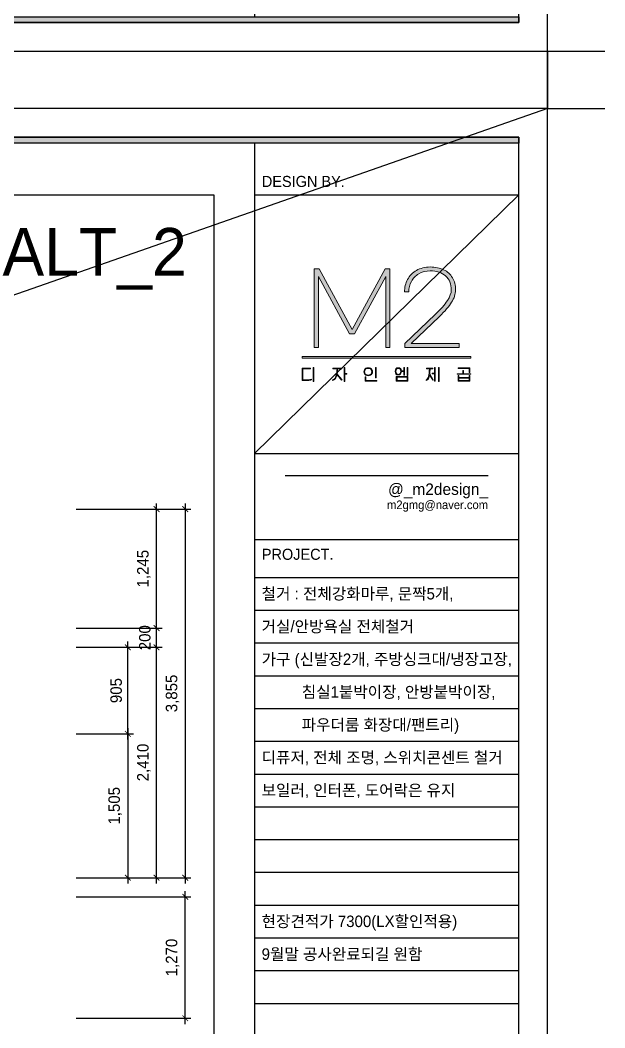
# Model space of a CAD drawing. Header units: millimetres. Extents: x 118028 to 193504, y 42792 to 96100.
# Drawn here: x 187392 to 193504, y 67467 to 78006 of the extents above; entities that cross this region are included whole.
import ezdxf
from ezdxf.enums import TextEntityAlignment as Align

# ---------------------------------------------------------------- set-up
doc = ezdxf.new("R2010")
doc.units = ezdxf.units.MM
doc.header["$LTSCALE"] = 30
doc.header["$PDMODE"] = 3
doc.layers.get('DEFPOINTS').update_dxf_attribs({"color": 248})
for name, color, linetype in [('0-ELC TEXT', 7, 'Continuous'), ('03-TEXT', 3, 'Continuous'), ('07-DIM WAL', 5, 'Continuous'), ('_U+B808_U+C774_U+C5B4 2', 7, 'Continuous'), ('FORM(YOURNAME)-1', 1, 'Continuous'), ('FORM(YOURNAME)-11', 1, 'Continuous')]:
    doc.layers.add(name, color=color, linetype=linetype)
doc.styles.add('HY 울릉도 L', font='')
doc.styles.add('YOURNAME', font='HY울릉도M.TTF')
doc.styles.add('코레일둥고', font='Korail_Round_Gothic_Medium.ttf')
doc.styles.get('HY 울릉도 L').set_extended_font_data('HY울릉도L')
doc.dimstyles.new('60', dxfattribs={"dimscale": 60, "dimtxt": 2, "dimasz": 1, "dimexe": 1, "dimexo": 1, "dimgap": 1, "dimtad": 1, "dimdec": 0, "dimrnd": 0.05, "dimdsep": 46, "dimlunit": 6, "dimtxsty": 'HY 울릉도 L', "dimblk": 'ARCHTICK', "dimcen": 2.5, "dimdle": 1, "dimclrd": 133, "dimclre": 133, "dimclrt": 30, "dimadec": 0, "dimazin": 0, "dimtfac": 1, "dimtdec": 0, "dimtix": 1, "dimtmove": 2, "dimatfit": 3, "dimldrblk": 'ARCHTICK', "dimfxl": 1, "dimlwd": -1, "dimlwe": -1, "dimarcsym": 0})

# ---------------------------------------------------------------- blocks, each defined once
blk = doc.blocks.new('block 34')
at = {"layer": '_U+B808_U+C774_U+C5B4 2'}
h = blk.add_hatch(color=35, dxfattribs=at)
h.dxf.hatch_style = 2
edge = h.paths.add_edge_path()
edge.add_spline(control_points=[(704.68, -105.78), (705.57, -106.21), (706.25, -106.83), (706.73, -107.63), (707.21, -108.43), (707.45, -109.38), (707.45, -110.46), (707.45, -111.43), (707.14, -112.39), (706.53, -113.34), (705.92, -114.29), (704.98, -115.38), (703.7, -116.62), (703.7, -116.62), (697.12, -122.91), (697.12, -122.91), (697.12, -122.91), (708.26, -122.91), (708.26, -122.91), (708.26, -122.91), (708.26, -123.82), (708.26, -123.82), (708.26, -123.82), (695.66, -123.82), (695.66, -123.82), (695.66, -123.82), (695.66, -122.91), (695.66, -122.91), (695.66, -122.91), (702.73, -116.15), (702.73, -116.15), (703.99, -114.93), (704.93, -113.86), (705.54, -112.95), (706.15, -112.03), (706.45, -111.2), (706.45, -110.46), (706.45, -109.07), (706.01, -107.98), (705.12, -107.2), (704.23, -106.42), (703.05, -106.03), (701.57, -106.03), (700.53, -106.03), (699.64, -106.26), (698.89, -106.71), (698.15, -107.15), (697.57, -107.75), (697.18, -108.5), (696.79, -109.25), (696.59, -110.06), (696.59, -110.94), (696.59, -110.94), (695.59, -110.94), (695.59, -110.94), (695.59, -109.89), (695.83, -108.93), (696.3, -108.05), (696.77, -107.17), (697.46, -106.46), (698.36, -105.93), (699.26, -105.4), (700.33, -105.13), (701.57, -105.13), (702.76, -105.13), (703.79, -105.35), (704.68, -105.78)], knot_values=[0, 0, 0, 0, 1, 1, 1, 2, 2, 2, 3, 3, 3, 4, 4, 4, 5, 5, 5, 6, 6, 6, 7, 7, 7, 8, 8, 8, 9, 9, 9, 10, 10, 10, 11, 11, 11, 12, 12, 12, 13, 13, 13, 14, 14, 14, 15, 15, 15, 16, 16, 16, 17, 17, 17, 18, 18, 18, 19, 19, 19, 20, 20, 20, 21, 21, 21, 22, 22, 22, 22], degree=3, periodic=0)
h = blk.add_hatch(color=35, dxfattribs=at)
h.dxf.hatch_style = 2
h.paths.add_polyline_path([(674.6, -105.53), (675.73, -105.53), (683.42, -119.69), (691.1, -105.53), (692.22, -105.53), (692.22, -123.82), (691.22, -123.82), (691.22, -107.31), (683.97, -120.67), (682.84, -120.67), (675.59, -107.31), (675.59, -123.82), (674.6, -123.82)])
at = {"layer": '_U+B808_U+C774_U+C5B4 2', "lineweight": 0}
blk.add_lwpolyline([(674.6, -105.53), (675.73, -105.53), (683.42, -119.69), (691.1, -105.53), (692.22, -105.53), (692.22, -123.82), (691.22, -123.82), (691.22, -107.31), (683.97, -120.67), (682.84, -120.67), (675.59, -107.31), (675.59, -123.82), (674.6, -123.82), (674.6, -105.53)], dxfattribs=at)
blk.add_open_spline([(704.68, -105.78), (705.57, -106.21), (706.25, -106.83), (706.73, -107.63), (707.21, -108.43), (707.45, -109.38), (707.45, -110.46), (707.45, -111.43), (707.14, -112.39), (706.53, -113.34), (705.92, -114.29), (704.98, -115.38), (703.7, -116.62), (703.7, -116.62), (697.12, -122.91), (697.12, -122.91), (697.12, -122.91), (708.26, -122.91), (708.26, -122.91), (708.26, -122.91), (708.26, -123.82), (708.26, -123.82), (708.26, -123.82), (695.66, -123.82), (695.66, -123.82), (695.66, -123.82), (695.66, -122.91), (695.66, -122.91), (695.66, -122.91), (702.73, -116.15), (702.73, -116.15), (703.99, -114.93), (704.93, -113.86), (705.54, -112.95), (706.15, -112.03), (706.45, -111.2), (706.45, -110.46), (706.45, -109.07), (706.01, -107.98), (705.12, -107.2), (704.23, -106.42), (703.05, -106.03), (701.57, -106.03), (700.53, -106.03), (699.64, -106.26), (698.89, -106.71), (698.15, -107.15), (697.57, -107.75), (697.18, -108.5), (696.79, -109.25), (696.59, -110.06), (696.59, -110.94), (696.59, -110.94), (695.59, -110.94), (695.59, -110.94), (695.59, -109.89), (695.83, -108.93), (696.3, -108.05), (696.77, -107.17), (697.46, -106.46), (698.36, -105.93), (699.26, -105.4), (700.33, -105.13), (701.57, -105.13), (702.76, -105.13), (703.79, -105.35), (704.68, -105.78)], degree=3, knots=[0, 0, 0, 0, 1, 1, 1, 2, 2, 2, 3, 3, 3, 4, 4, 4, 5, 5, 5, 6, 6, 6, 7, 7, 7, 8, 8, 8, 9, 9, 9, 10, 10, 10, 11, 11, 11, 12, 12, 12, 13, 13, 13, 14, 14, 14, 15, 15, 15, 16, 16, 16, 17, 17, 17, 18, 18, 18, 19, 19, 19, 20, 20, 20, 21, 21, 21, 22, 22, 22, 22], dxfattribs=at)
blk = doc.blocks.new('block 35')
at = {"layer": '_U+B808_U+C774_U+C5B4 2'}
h = blk.add_hatch(color=35, dxfattribs=at)
h.dxf.hatch_style = 2
edge = h.paths.add_edge_path()
edge.add_spline(control_points=[(673.72, -128.8), (673.72, -128.8), (672, -128.8), (672, -128.8), (672, -128.8), (672, -131.36), (672, -131.36), (672, -131.36), (673.14, -131.36), (673.14, -131.36), (673.29, -131.36), (673.44, -131.34), (673.6, -131.31), (673.75, -131.28), (673.88, -131.24), (673.98, -131.2), (673.98, -131.2), (673.98, -131.35), (673.98, -131.35), (673.88, -131.4), (673.75, -131.44), (673.6, -131.47), (673.45, -131.49), (673.3, -131.51), (673.14, -131.51), (673.14, -131.51), (671.83, -131.51), (671.83, -131.51), (671.83, -131.51), (671.83, -128.65), (671.83, -128.65), (671.83, -128.65), (673.72, -128.65), (673.72, -128.65), (673.72, -128.65), (673.72, -128.8), (673.72, -128.8)], knot_values=[0, 0, 0, 0, 1, 1, 1, 2, 2, 2, 3, 3, 3, 4, 4, 4, 5, 5, 5, 6, 6, 6, 7, 7, 7, 8, 8, 8, 9, 9, 9, 10, 10, 10, 11, 11, 11, 12, 12, 12, 12], degree=3, periodic=0)
h.paths.add_polyline_path([(674.54, -131.73), (674.38, -131.74), (674.38, -128.5), (674.54, -128.5)])
h = blk.add_hatch(color=35, dxfattribs=at)
h.dxf.hatch_style = 2
edge = h.paths.add_edge_path()
edge.add_spline(control_points=[(679.96, -130.01), (679.96, -130.01), (681.09, -131.37), (681.09, -131.37), (681.09, -131.37), (680.96, -131.47), (680.96, -131.47), (680.96, -131.47), (679.92, -130.19), (679.92, -130.19), (679.82, -130.57), (679.69, -130.87), (679.52, -131.09), (679.35, -131.32), (679.14, -131.46), (678.9, -131.51), (678.9, -131.51), (678.9, -131.36), (678.9, -131.36), (679.11, -131.3), (679.3, -131.16), (679.45, -130.93), (679.6, -130.7), (679.71, -130.39), (679.79, -130.03), (679.86, -129.66), (679.91, -129.25), (679.91, -128.8), (679.91, -128.8), (678.97, -128.8), (678.97, -128.8), (678.97, -128.8), (678.97, -128.65), (678.97, -128.65), (678.97, -128.65), (681, -128.65), (681, -128.65), (681, -128.65), (681, -128.8), (681, -128.8), (681, -128.8), (680.07, -128.8), (680.07, -128.8), (680.06, -129.26), (680.03, -129.66), (679.96, -130.01)], knot_values=[0, 0, 0, 0, 1, 1, 1, 2, 2, 2, 3, 3, 3, 4, 4, 4, 5, 5, 5, 6, 6, 6, 7, 7, 7, 8, 8, 8, 9, 9, 9, 10, 10, 10, 11, 11, 11, 12, 12, 12, 13, 13, 13, 14, 14, 14, 15, 15, 15, 15], degree=3, periodic=0)
h.paths.add_polyline_path([(682.21, -130.06), (681.69, -130.06), (681.69, -131.73), (681.54, -131.73), (681.54, -128.5), (681.69, -128.5), (681.69, -129.92), (682.21, -129.92)])
h = blk.add_hatch(color=35, dxfattribs=at)
h.dxf.hatch_style = 2
edge = h.paths.add_edge_path()
edge.add_spline(control_points=[(687.69, -128.68), (687.84, -128.76), (687.95, -128.87), (688.03, -129.01), (688.11, -129.15), (688.15, -129.3), (688.15, -129.47), (688.15, -129.64), (688.11, -129.8), (688.03, -129.94), (687.95, -130.08), (687.84, -130.19), (687.69, -130.27), (687.54, -130.35), (687.36, -130.39), (687.15, -130.39), (686.95, -130.39), (686.77, -130.35), (686.62, -130.27), (686.47, -130.19), (686.36, -130.08), (686.28, -129.94), (686.2, -129.8), (686.16, -129.64), (686.16, -129.47), (686.16, -129.3), (686.2, -129.15), (686.28, -129.01), (686.36, -128.87), (686.47, -128.76), (686.62, -128.68), (686.77, -128.6), (686.95, -128.56), (687.15, -128.56), (687.36, -128.56), (687.54, -128.6), (687.69, -128.68)], knot_values=[0, 0, 0, 0, 1, 1, 1, 2, 2, 2, 3, 3, 3, 4, 4, 4, 5, 5, 5, 6, 6, 6, 7, 7, 7, 8, 8, 8, 9, 9, 9, 10, 10, 10, 11, 11, 11, 12, 12, 12, 12], degree=3, periodic=0)
edge = h.paths.add_edge_path()
edge.add_spline(control_points=[(686.72, -128.79), (686.59, -128.86), (686.49, -128.95), (686.43, -129.07), (686.36, -129.18), (686.32, -129.32), (686.32, -129.47), (686.32, -129.63), (686.36, -129.76), (686.43, -129.88), (686.49, -130), (686.59, -130.09), (686.72, -130.15), (686.84, -130.22), (686.99, -130.25), (687.15, -130.25), (687.32, -130.25), (687.46, -130.22), (687.59, -130.15), (687.72, -130.09), (687.81, -130), (687.88, -129.88), (687.95, -129.76), (687.98, -129.63), (687.98, -129.47), (687.98, -129.32), (687.95, -129.18), (687.88, -129.07), (687.81, -128.95), (687.72, -128.86), (687.59, -128.79), (687.46, -128.73), (687.32, -128.7), (687.15, -128.7), (686.99, -128.7), (686.84, -128.73), (686.72, -128.79)], knot_values=[0, 0, 0, 0, 1, 1, 1, 2, 2, 2, 3, 3, 3, 4, 4, 4, 5, 5, 5, 6, 6, 6, 7, 7, 7, 8, 8, 8, 9, 9, 9, 10, 10, 10, 11, 11, 11, 12, 12, 12, 12], degree=3, periodic=0)
h.paths.add_polyline_path([(686.6, -131.51), (689.15, -131.51), (689.15, -131.66), (686.44, -131.66), (686.44, -130.66), (686.6, -130.66)])
h.paths.add_polyline_path([(689.03, -130.91), (688.87, -130.91), (688.87, -128.5), (689.03, -128.5)])
h = blk.add_hatch(color=35, dxfattribs=at)
h.dxf.hatch_style = 2
edge = h.paths.add_edge_path()
edge.add_spline(control_points=[(694.67, -130), (694.55, -130.16), (694.37, -130.23), (694.14, -130.23), (693.91, -130.23), (693.73, -130.16), (693.61, -130), (693.48, -129.84), (693.42, -129.64), (693.42, -129.39), (693.42, -129.14), (693.48, -128.94), (693.61, -128.78), (693.73, -128.62), (693.91, -128.54), (694.14, -128.54), (694.35, -128.54), (694.51, -128.61), (694.63, -128.74), (694.75, -128.87), (694.83, -129.04), (694.85, -129.25), (694.85, -129.25), (695.45, -129.25), (695.45, -129.25), (695.45, -129.25), (695.45, -128.52), (695.45, -128.52), (695.45, -128.52), (695.61, -128.52), (695.61, -128.52), (695.61, -128.52), (695.61, -130.29), (695.61, -130.29), (695.61, -130.29), (695.45, -130.29), (695.45, -130.29), (695.45, -130.29), (695.45, -129.4), (695.45, -129.4), (695.45, -129.4), (694.86, -129.4), (694.86, -129.4), (694.85, -129.64), (694.79, -129.85), (694.67, -130)], knot_values=[0, 0, 0, 0, 1, 1, 1, 2, 2, 2, 3, 3, 3, 4, 4, 4, 5, 5, 5, 6, 6, 6, 7, 7, 7, 8, 8, 8, 9, 9, 9, 10, 10, 10, 11, 11, 11, 12, 12, 12, 13, 13, 13, 14, 14, 14, 15, 15, 15, 15], degree=3, periodic=0)
edge = h.paths.add_edge_path()
edge.add_spline(control_points=[(693.73, -129.9), (693.83, -130.03), (693.97, -130.09), (694.14, -130.09), (694.31, -130.09), (694.45, -130.03), (694.55, -129.9), (694.65, -129.78), (694.7, -129.61), (694.7, -129.39), (694.7, -129.17), (694.65, -129), (694.55, -128.87), (694.45, -128.75), (694.31, -128.69), (694.14, -128.69), (693.97, -128.69), (693.83, -128.75), (693.73, -128.87), (693.63, -129), (693.58, -129.17), (693.58, -129.39), (693.58, -129.61), (693.63, -129.78), (693.73, -129.9)], knot_values=[0, 0, 0, 0, 1, 1, 1, 2, 2, 2, 3, 3, 3, 4, 4, 4, 5, 5, 5, 6, 6, 6, 7, 7, 7, 8, 8, 8, 8], degree=3, periodic=0)
h.paths.add_polyline_path([(693.69, -130.55), (696.36, -130.55), (696.36, -131.66), (693.69, -131.66)])
h.paths.add_polyline_path([(693.85, -131.51), (696.2, -131.51), (696.2, -130.7), (693.85, -130.7)])
h.paths.add_polyline_path([(696.36, -128.5), (696.36, -130.32), (696.2, -130.32), (696.2, -128.5)])
h = blk.add_hatch(color=35, dxfattribs=at)
h.dxf.hatch_style = 2
edge = h.paths.add_edge_path()
edge.add_spline(control_points=[(701.46, -129.93), (701.46, -129.93), (702.28, -131.39), (702.28, -131.39), (702.28, -131.39), (702.15, -131.47), (702.15, -131.47), (702.15, -131.47), (701.43, -130.17), (701.43, -130.17), (701.3, -130.94), (701.03, -131.39), (700.63, -131.51), (700.63, -131.51), (700.63, -131.35), (700.63, -131.35), (700.88, -131.26), (701.06, -130.99), (701.18, -130.55), (701.3, -130.1), (701.37, -129.52), (701.37, -128.8), (701.37, -128.8), (700.67, -128.8), (700.67, -128.8), (700.67, -128.8), (700.67, -128.65), (700.67, -128.65), (700.67, -128.65), (702.19, -128.65), (702.19, -128.65), (702.19, -128.65), (702.19, -128.8), (702.19, -128.8), (702.19, -128.8), (701.53, -128.8), (701.53, -128.8), (701.52, -129.25), (701.5, -129.63), (701.46, -129.93)], knot_values=[0, 0, 0, 0, 1, 1, 1, 2, 2, 2, 3, 3, 3, 4, 4, 4, 5, 5, 5, 6, 6, 6, 7, 7, 7, 8, 8, 8, 9, 9, 9, 10, 10, 10, 11, 11, 11, 12, 12, 12, 13, 13, 13, 13], degree=3, periodic=0)
h.paths.add_polyline_path([(702.59, -128.52), (702.75, -128.52), (702.75, -131.68), (702.59, -131.68), (702.59, -129.95), (702, -129.95), (702, -129.8), (702.59, -129.8)])
h.paths.add_polyline_path([(703.61, -128.5), (703.61, -131.73), (703.45, -131.73), (703.45, -128.5)])
h = blk.add_hatch(color=35, dxfattribs=at)
h.dxf.hatch_style = 2
h.paths.add_polyline_path([(711.02, -129.93), (711.02, -130.07), (707.82, -130.07), (707.82, -129.93), (709.16, -129.93), (709.16, -129.2), (709.32, -129.2), (709.32, -129.93)])
h.paths.add_polyline_path([(710.61, -128.72), (708.07, -128.72), (708.07, -128.57), (710.77, -128.57), (710.77, -129.64), (710.61, -129.64)])
h.paths.add_polyline_path([(710.61, -130.36), (710.77, -130.36), (710.77, -131.66), (708.08, -131.66), (708.08, -130.36), (708.24, -130.36), (708.24, -130.83), (710.61, -130.83)])
h.paths.add_polyline_path([(710.61, -131.52), (710.61, -130.97), (708.24, -130.97), (708.24, -131.52)])
at = {"layer": '_U+B808_U+C774_U+C5B4 2', "lineweight": 0}
for points in [[(674.54, -131.73), (674.38, -131.74), (674.38, -128.5), (674.54, -128.5), (674.54, -131.73)], [(682.21, -130.06), (681.69, -130.06), (681.69, -131.73), (681.54, -131.73), (681.54, -128.5), (681.69, -128.5), (681.69, -129.92), (682.21, -129.92), (682.21, -130.06)], [(689.03, -130.91), (688.87, -130.91), (688.87, -128.5), (689.03, -128.5), (689.03, -130.91)], [(696.36, -128.5), (696.36, -130.32), (696.2, -130.32), (696.2, -128.5), (696.36, -128.5)], [(702.59, -128.52), (702.75, -128.52), (702.75, -131.68), (702.59, -131.68), (702.59, -129.95), (702, -129.95), (702, -129.8), (702.59, -129.8), (702.59, -128.52)], [(703.61, -128.5), (703.61, -131.73), (703.45, -131.73), (703.45, -128.5), (703.61, -128.5)], [(710.61, -128.72), (708.07, -128.72), (708.07, -128.57), (710.77, -128.57), (710.77, -129.64), (710.61, -129.64), (710.61, -128.72)], [(686.6, -131.51), (689.15, -131.51), (689.15, -131.66), (686.44, -131.66), (686.44, -130.66), (686.6, -130.66), (686.6, -131.51)], [(693.69, -130.55), (696.36, -130.55), (696.36, -131.66), (693.69, -131.66), (693.69, -130.55)], [(693.85, -131.51), (696.2, -131.51), (696.2, -130.7), (693.85, -130.7), (693.85, -131.51)], [(711.02, -129.93), (711.02, -130.07), (707.82, -130.07), (707.82, -129.93), (709.16, -129.93), (709.16, -129.2), (709.32, -129.2), (709.32, -129.93), (711.02, -129.93)], [(710.61, -130.36), (710.77, -130.36), (710.77, -131.66), (708.08, -131.66), (708.08, -130.36), (708.24, -130.36), (708.24, -130.83), (710.61, -130.83), (710.61, -130.36)], [(710.61, -131.52), (710.61, -130.97), (708.24, -130.97), (708.24, -131.52), (710.61, -131.52)]]:
    blk.add_lwpolyline(points, dxfattribs=at)
for points, knots in [([(673.72, -128.8), (673.72, -128.8), (672, -128.8), (672, -128.8), (672, -128.8), (672, -131.36), (672, -131.36), (672, -131.36), (673.14, -131.36), (673.14, -131.36), (673.29, -131.36), (673.44, -131.34), (673.6, -131.31), (673.75, -131.28), (673.88, -131.24), (673.98, -131.2), (673.98, -131.2), (673.98, -131.35), (673.98, -131.35), (673.88, -131.4), (673.75, -131.44), (673.6, -131.47), (673.45, -131.49), (673.3, -131.51), (673.14, -131.51), (673.14, -131.51), (671.83, -131.51), (671.83, -131.51), (671.83, -131.51), (671.83, -128.65), (671.83, -128.65), (671.83, -128.65), (673.72, -128.65), (673.72, -128.65), (673.72, -128.65), (673.72, -128.8), (673.72, -128.8)], [0, 0, 0, 0, 1, 1, 1, 2, 2, 2, 3, 3, 3, 4, 4, 4, 5, 5, 5, 6, 6, 6, 7, 7, 7, 8, 8, 8, 9, 9, 9, 10, 10, 10, 11, 11, 11, 12, 12, 12, 12]), ([(679.96, -130.01), (679.96, -130.01), (681.09, -131.37), (681.09, -131.37), (681.09, -131.37), (680.96, -131.47), (680.96, -131.47), (680.96, -131.47), (679.92, -130.19), (679.92, -130.19), (679.82, -130.57), (679.69, -130.87), (679.52, -131.09), (679.35, -131.32), (679.14, -131.46), (678.9, -131.51), (678.9, -131.51), (678.9, -131.36), (678.9, -131.36), (679.11, -131.3), (679.3, -131.16), (679.45, -130.93), (679.6, -130.7), (679.71, -130.39), (679.79, -130.03), (679.86, -129.66), (679.91, -129.25), (679.91, -128.8), (679.91, -128.8), (678.97, -128.8), (678.97, -128.8), (678.97, -128.8), (678.97, -128.65), (678.97, -128.65), (678.97, -128.65), (681, -128.65), (681, -128.65), (681, -128.65), (681, -128.8), (681, -128.8), (681, -128.8), (680.07, -128.8), (680.07, -128.8), (680.06, -129.26), (680.03, -129.66), (679.96, -130.01)], [0, 0, 0, 0, 1, 1, 1, 2, 2, 2, 3, 3, 3, 4, 4, 4, 5, 5, 5, 6, 6, 6, 7, 7, 7, 8, 8, 8, 9, 9, 9, 10, 10, 10, 11, 11, 11, 12, 12, 12, 13, 13, 13, 14, 14, 14, 15, 15, 15, 15]), ([(687.69, -128.68), (687.84, -128.76), (687.95, -128.87), (688.03, -129.01), (688.11, -129.15), (688.15, -129.3), (688.15, -129.47), (688.15, -129.64), (688.11, -129.8), (688.03, -129.94), (687.95, -130.08), (687.84, -130.19), (687.69, -130.27), (687.54, -130.35), (687.36, -130.39), (687.15, -130.39), (686.95, -130.39), (686.77, -130.35), (686.62, -130.27), (686.47, -130.19), (686.36, -130.08), (686.28, -129.94), (686.2, -129.8), (686.16, -129.64), (686.16, -129.47), (686.16, -129.3), (686.2, -129.15), (686.28, -129.01), (686.36, -128.87), (686.47, -128.76), (686.62, -128.68), (686.77, -128.6), (686.95, -128.56), (687.15, -128.56), (687.36, -128.56), (687.54, -128.6), (687.69, -128.68)], [0, 0, 0, 0, 1, 1, 1, 2, 2, 2, 3, 3, 3, 4, 4, 4, 5, 5, 5, 6, 6, 6, 7, 7, 7, 8, 8, 8, 9, 9, 9, 10, 10, 10, 11, 11, 11, 12, 12, 12, 12]), ([(686.72, -128.79), (686.59, -128.86), (686.49, -128.95), (686.43, -129.07), (686.36, -129.18), (686.32, -129.32), (686.32, -129.47), (686.32, -129.63), (686.36, -129.76), (686.43, -129.88), (686.49, -130), (686.59, -130.09), (686.72, -130.15), (686.84, -130.22), (686.99, -130.25), (687.15, -130.25), (687.32, -130.25), (687.46, -130.22), (687.59, -130.15), (687.72, -130.09), (687.81, -130), (687.88, -129.88), (687.95, -129.76), (687.98, -129.63), (687.98, -129.47), (687.98, -129.32), (687.95, -129.18), (687.88, -129.07), (687.81, -128.95), (687.72, -128.86), (687.59, -128.79), (687.46, -128.73), (687.32, -128.7), (687.15, -128.7), (686.99, -128.7), (686.84, -128.73), (686.72, -128.79)], [0, 0, 0, 0, 1, 1, 1, 2, 2, 2, 3, 3, 3, 4, 4, 4, 5, 5, 5, 6, 6, 6, 7, 7, 7, 8, 8, 8, 9, 9, 9, 10, 10, 10, 11, 11, 11, 12, 12, 12, 12]), ([(694.67, -130), (694.55, -130.16), (694.37, -130.23), (694.14, -130.23), (693.91, -130.23), (693.73, -130.16), (693.61, -130), (693.48, -129.84), (693.42, -129.64), (693.42, -129.39), (693.42, -129.14), (693.48, -128.94), (693.61, -128.78), (693.73, -128.62), (693.91, -128.54), (694.14, -128.54), (694.35, -128.54), (694.51, -128.61), (694.63, -128.74), (694.75, -128.87), (694.83, -129.04), (694.85, -129.25), (694.85, -129.25), (695.45, -129.25), (695.45, -129.25), (695.45, -129.25), (695.45, -128.52), (695.45, -128.52), (695.45, -128.52), (695.61, -128.52), (695.61, -128.52), (695.61, -128.52), (695.61, -130.29), (695.61, -130.29), (695.61, -130.29), (695.45, -130.29), (695.45, -130.29), (695.45, -130.29), (695.45, -129.4), (695.45, -129.4), (695.45, -129.4), (694.86, -129.4), (694.86, -129.4), (694.85, -129.64), (694.79, -129.85), (694.67, -130)], [0, 0, 0, 0, 1, 1, 1, 2, 2, 2, 3, 3, 3, 4, 4, 4, 5, 5, 5, 6, 6, 6, 7, 7, 7, 8, 8, 8, 9, 9, 9, 10, 10, 10, 11, 11, 11, 12, 12, 12, 13, 13, 13, 14, 14, 14, 15, 15, 15, 15]), ([(693.73, -129.9), (693.83, -130.03), (693.97, -130.09), (694.14, -130.09), (694.31, -130.09), (694.45, -130.03), (694.55, -129.9), (694.65, -129.78), (694.7, -129.61), (694.7, -129.39), (694.7, -129.17), (694.65, -129), (694.55, -128.87), (694.45, -128.75), (694.31, -128.69), (694.14, -128.69), (693.97, -128.69), (693.83, -128.75), (693.73, -128.87), (693.63, -129), (693.58, -129.17), (693.58, -129.39), (693.58, -129.61), (693.63, -129.78), (693.73, -129.9)], [0, 0, 0, 0, 1, 1, 1, 2, 2, 2, 3, 3, 3, 4, 4, 4, 5, 5, 5, 6, 6, 6, 7, 7, 7, 8, 8, 8, 8]), ([(701.46, -129.93), (701.46, -129.93), (702.28, -131.39), (702.28, -131.39), (702.28, -131.39), (702.15, -131.47), (702.15, -131.47), (702.15, -131.47), (701.43, -130.17), (701.43, -130.17), (701.3, -130.94), (701.03, -131.39), (700.63, -131.51), (700.63, -131.51), (700.63, -131.35), (700.63, -131.35), (700.88, -131.26), (701.06, -130.99), (701.18, -130.55), (701.3, -130.1), (701.37, -129.52), (701.37, -128.8), (701.37, -128.8), (700.67, -128.8), (700.67, -128.8), (700.67, -128.8), (700.67, -128.65), (700.67, -128.65), (700.67, -128.65), (702.19, -128.65), (702.19, -128.65), (702.19, -128.65), (702.19, -128.8), (702.19, -128.8), (702.19, -128.8), (701.53, -128.8), (701.53, -128.8), (701.52, -129.25), (701.5, -129.63), (701.46, -129.93)], [0, 0, 0, 0, 1, 1, 1, 2, 2, 2, 3, 3, 3, 4, 4, 4, 5, 5, 5, 6, 6, 6, 7, 7, 7, 8, 8, 8, 9, 9, 9, 10, 10, 10, 11, 11, 11, 12, 12, 12, 13, 13, 13, 13])]:
    blk.add_open_spline(points, degree=3, knots=knots, dxfattribs=at)
blk = doc.blocks.new('block 33')
at = {"layer": '_U+B808_U+C774_U+C5B4 2'}
for name in ['block 34', 'block 35']:
    blk.add_blockref(name, (0, 0), dxfattribs=at)
blk = doc.blocks.new('block 32')
at = {"layer": '_U+B808_U+C774_U+C5B4 2'}
h = blk.add_hatch(color=35, dxfattribs=at)
h.dxf.hatch_style = 2
h.paths.add_polyline_path([(711.02, -126.32), (671.83, -126.32), (671.83, -125.91), (711.02, -125.91)])
at = {"layer": '_U+B808_U+C774_U+C5B4 2', "lineweight": 0}
blk.add_lwpolyline([(711.02, -126.32), (671.83, -126.32), (671.83, -125.91), (711.02, -125.91), (711.02, -126.32)], dxfattribs=at)
at = {"layer": '_U+B808_U+C774_U+C5B4 2'}
blk.add_blockref('block 33', (0, 0), dxfattribs=at)
blk = doc.blocks.new('FORM-ELEVATION')
at = {"layer": 'FORM(YOURNAME)-11'}
h = blk.add_hatch(color=256, dxfattribs=at)
h.dxf.hatch_style = 1
h.paths.add_polyline_path([(-10309, 35708), (71691, 35708), (71691, 35508), (-10309, 35508)])
h.paths.add_polyline_path([(-10309, -21492), (71691, -21492), (71691, -21692), (-10309, -21692)])
at = {"layer": 'DEFPOINTS', "color": 158}
for p, q in [((62481, 35508), (62481, -21492)), ((62481, 33708), (71691, 33708)), ((62481, 24686), (71691, 33708)), ((62481, 24686), (71691, 24686)), ((71691, 20353), (62481, 20353)), ((71691, 19211), (62481, 19211)), ((71691, 18069), (62481, 18069)), ((71691, 16927), (62481, 16927)), ((71691, 15784), (62481, 15784)), ((71691, 14642), (62481, 14642)), ((71691, 13500), (62481, 13500)), ((71691, 12358), (62481, 12358)), ((71691, 11216), (62481, 11216)), ((71691, 10074), (62481, 10074)), ((71691, 8932), (62481, 8932)), ((71691, 7790), (62481, 7790)), ((71691, 6647), (62481, 6647)), ((71691, 5505), (62481, 5505))]:
    blk.add_line(p, q, dxfattribs=at)
at = {"layer": 'DEFPOINTS', "color": 1}
for points in [[(72691, 38708), (72691, 36708), (74691, 36708)], [(72691, -24692), (72691, -22692), (74691, -22692)]]:
    blk.add_lwpolyline(points, dxfattribs=at)
at = {"layer": 'DEFPOINTS', "color": 158}
for points in [[(-10309, -21692), (71691, -21692), (71691, 35708), (-10309, 35708)], [(-8309, 33708), (61071, 33708), (61071, -19692), (-8309, -19692)]]:
    blk.add_lwpolyline(points, close=True, dxfattribs=at)
at = {"layer": 'FORM(YOURNAME)-11', "color": 251}
blk.add_line((63550, 23916), (70622, 23916), dxfattribs=at)
at = {"layer": 'FORM(YOURNAME)-11', "color": 14}
blk.add_line((62481, 21686), (71691, 21686), dxfattribs=at)
at = {"layer": 'FORM(YOURNAME)-11', "color": 250}
blk.add_lwpolyline([(-11309, -22692), (72691, -22692), (72691, 36708), (-11309, 36708)], close=True, dxfattribs=at)
at = {"layer": 'FORM(YOURNAME)-11'}
for points in [[(-10309, 35708), (71691, 35708), (71691, 35508), (-10309, 35508)], [(-10309, -21492), (71691, -21492), (71691, -21692), (-10309, -21692)]]:
    blk.add_lwpolyline(points, close=True, dxfattribs=at)
at = {"layer": '_U+B808_U+C774_U+C5B4 2', "xscale": 150, "yscale": 150, "zscale": 150}
blk.add_blockref('block 32', (-36628, 46957), dxfattribs=at)
at = {"layer": 'FORM(YOURNAME)-11', "color": 14, "style": 'YOURNAME'}
for s, p in [('DESIGN BY.', (62739, 34170)), ('PROJECT.', (62739, 21172))]:
    blk.add_text(s, height=386.1, dxfattribs=at).set_placement(p, align=Align.MIDDLE_LEFT)
for s, height, width, p in [('@_m2design_', 400, 1.03, (70622, 23242)), ('m2gmg@naver.com', 300, 0.995, (70622, 22747))]:
    blk.add_text(s, height=height, dxfattribs=dict(at, width=width)).set_placement(p, align=Align.RIGHT)
at = {"layer": 'FORM(YOURNAME)-11', "color": 3, "style": 'YOURNAME'}
for tag, height, p in [('1', 451, (71041, -1219)), ('2', 451, (71041, -1863)), ('3', 451, (71041, -3150)), ('4', 451, (71041, -5081)), ('5', 515, (71041, -7398)), ('6', 515, (71041, -9650)), ('7', 515, (71041, -11903)), ('8', 515, (71041, -14155)), ('9', 515, (71041, -16408)), ('10', 515, (66791, -18596)), ('11', 515, (71041, -18660)), ('12', 515, (66791, -20848)), ('13', 515, (71041, -20848))]:
    blk.add_attdef(tag, text='', height=height, dxfattribs=at).set_placement(p, align=Align.MIDDLE_RIGHT)
blk = doc.blocks.new('_ArchTick')
at = {"color": 0, "linetype": 'ByBlock', "const_width": 0.15}
blk.add_lwpolyline([(-0.5, -0.5), (0.5, 0.5)], dxfattribs=at)
blk = doc.blocks.new('*D223')
at = {"layer": '07-DIM WAL', "color": 133, "transparency": 16777216}
for p, q in [((187978, 68837), (189178, 68837)), ((189118, 67507), (189118, 68897)), ((187978, 67567), (189178, 67567))]:
    blk.add_line(p, q, dxfattribs=at)
at = {"layer": 'DEFPOINTS', "color": 0, "transparency": 16777216}
for p in [(187918, 68837), (189118, 68837), (187918, 67567)]:
    blk.add_point(p, dxfattribs=at)
at = {"layer": '07-DIM WAL', "color": 133, "transparency": 16777216, "xscale": 60, "yscale": 60, "zscale": 60}
for p, rotation in [((189118, 68837), 90), ((189118, 67567), 270)]:
    blk.add_blockref('_ArchTick', p, dxfattribs=dict(at, rotation=rotation))
at = {"layer": '07-DIM WAL', "color": 30, "transparency": 16777216, "insert": (188986, 68202), "char_height": 120, "attachment_point": 5, "rotation": 90, "style": 'HY 울릉도 L'}
blk.add_mtext('1,270', dxfattribs=at)
blk = doc.blocks.new('*D224')
at = {"layer": '07-DIM WAL', "color": 133, "transparency": 16777216}
for p, q in [((188818, 68977), (188818, 71507)), ((187978, 71447), (188878, 71447)), ((187978, 69037), (188878, 69037))]:
    blk.add_line(p, q, dxfattribs=at)
at = {"layer": 'DEFPOINTS', "color": 0, "transparency": 16777216}
for p in [(187918, 71447), (188818, 71447), (187918, 69037)]:
    blk.add_point(p, dxfattribs=at)
at = {"layer": '07-DIM WAL', "color": 133, "transparency": 16777216, "xscale": 60, "yscale": 60, "zscale": 60}
for p, rotation in [((188818, 71447), 90), ((188818, 69037), 270)]:
    blk.add_blockref('_ArchTick', p, dxfattribs=dict(at, rotation=rotation))
at = {"layer": '07-DIM WAL', "color": 30, "transparency": 16777216, "insert": (188686, 70242), "char_height": 120, "attachment_point": 5, "rotation": 90, "style": 'HY 울릉도 L'}
blk.add_mtext('2,410', dxfattribs=at)
blk = doc.blocks.new('*D225')
at = {"layer": '07-DIM WAL', "color": 133, "transparency": 16777216}
for p, q in [((188818, 71387), (188818, 71707)), ((188038, 71647), (188878, 71647)), ((188038, 71447), (188878, 71447))]:
    blk.add_line(p, q, dxfattribs=at)
at = {"layer": 'DEFPOINTS', "color": 0, "transparency": 16777216}
for p in [(187978, 71647), (188818, 71647), (187978, 71447)]:
    blk.add_point(p, dxfattribs=at)
at = {"layer": '07-DIM WAL', "color": 133, "transparency": 16777216, "xscale": 60, "yscale": 60, "zscale": 60}
for p, rotation in [((188818, 71647), 270), ((188818, 71447), 90)]:
    blk.add_blockref('_ArchTick', p, dxfattribs=dict(at, rotation=rotation))
at = {"layer": '07-DIM WAL', "color": 30, "transparency": 16777216, "insert": (188696, 71547), "char_height": 120, "attachment_point": 5, "rotation": 90, "style": 'HY 울릉도 L'}
blk.add_mtext('200', dxfattribs=at)
blk = doc.blocks.new('*D226')
at = {"layer": '07-DIM WAL', "color": 133, "transparency": 16777216}
for p, q in [((188818, 71587), (188818, 72952)), ((187978, 72892), (188878, 72892)), ((187978, 71647), (188878, 71647))]:
    blk.add_line(p, q, dxfattribs=at)
at = {"layer": 'DEFPOINTS', "color": 0, "transparency": 16777216}
for p in [(187918, 72892), (188818, 72892), (187918, 71647)]:
    blk.add_point(p, dxfattribs=at)
at = {"layer": '07-DIM WAL', "color": 133, "transparency": 16777216, "xscale": 60, "yscale": 60, "zscale": 60}
for p, rotation in [((188818, 72892), 90), ((188818, 71647), 270)]:
    blk.add_blockref('_ArchTick', p, dxfattribs=dict(at, rotation=rotation))
at = {"layer": '07-DIM WAL', "color": 30, "transparency": 16777216, "insert": (188686, 72269), "char_height": 120, "attachment_point": 5, "rotation": 90, "style": 'HY 울릉도 L'}
blk.add_mtext('1,245', dxfattribs=at)
blk = doc.blocks.new('*D227')
at = {"layer": '07-DIM WAL', "color": 133, "transparency": 16777216}
for p, q in [((189118, 72952), (189118, 68977)), ((187978, 72892), (189178, 72892)), ((187978, 69037), (189178, 69037))]:
    blk.add_line(p, q, dxfattribs=at)
at = {"layer": 'DEFPOINTS', "color": 0, "transparency": 16777216}
for p in [(187918, 72892), (187918, 69037), (189118, 69037)]:
    blk.add_point(p, dxfattribs=at)
at = {"layer": '07-DIM WAL', "color": 133, "transparency": 16777216, "xscale": 60, "yscale": 60, "zscale": 60}
for p, rotation in [((189118, 72892), 90), ((189118, 69037), 270)]:
    blk.add_blockref('_ArchTick', p, dxfattribs=dict(at, rotation=rotation))
at = {"layer": '07-DIM WAL', "color": 30, "transparency": 16777216, "insert": (188986, 70964), "char_height": 120, "attachment_point": 5, "rotation": 90, "style": 'HY 울릉도 L'}
blk.add_mtext('3,855', dxfattribs=at)
blk = doc.blocks.new('*D228')
at = {"layer": '07-DIM WAL', "color": 133, "transparency": 16777216}
for p, q in [((188518, 70482), (188518, 71507)), ((187978, 71447), (188578, 71447)), ((187978, 70542), (188578, 70542))]:
    blk.add_line(p, q, dxfattribs=at)
at = {"layer": 'DEFPOINTS', "color": 0, "transparency": 16777216}
for p in [(187918, 71447), (188518, 71447), (187918, 70542)]:
    blk.add_point(p, dxfattribs=at)
at = {"layer": '07-DIM WAL', "color": 133, "transparency": 16777216, "xscale": 60, "yscale": 60, "zscale": 60}
for p, rotation in [((188518, 71447), 90), ((188518, 70542), 270)]:
    blk.add_blockref('_ArchTick', p, dxfattribs=dict(at, rotation=rotation))
at = {"layer": '07-DIM WAL', "color": 30, "transparency": 16777216, "insert": (188396, 70994), "char_height": 120, "attachment_point": 5, "rotation": 90, "style": 'HY 울릉도 L'}
blk.add_mtext('905', dxfattribs=at)
blk = doc.blocks.new('*D229')
at = {"layer": '07-DIM WAL', "color": 133, "transparency": 16777216}
for p, q in [((187978, 70542), (188578, 70542)), ((188518, 70602), (188518, 68977)), ((187978, 69037), (188578, 69037))]:
    blk.add_line(p, q, dxfattribs=at)
at = {"layer": 'DEFPOINTS', "color": 0, "transparency": 16777216}
for p in [(187918, 70542), (187918, 69037), (188518, 69037)]:
    blk.add_point(p, dxfattribs=at)
at = {"layer": '07-DIM WAL', "color": 133, "transparency": 16777216, "xscale": 60, "yscale": 60, "zscale": 60}
for p, rotation in [((188518, 70542), 90), ((188518, 69037), 270)]:
    blk.add_blockref('_ArchTick', p, dxfattribs=dict(at, rotation=rotation))
at = {"layer": '07-DIM WAL', "color": 30, "transparency": 16777216, "insert": (188386, 69789), "char_height": 120, "attachment_point": 5, "rotation": 90, "style": 'HY 울릉도 L'}
blk.add_mtext('1,505', dxfattribs=at)

msp = doc.modelspace()

# ---------------------------------------------------------------- linework, layer by layer
at = {"layer": '07-DIM WAL'}
msp.add_line((192904.4, 77080.3), (141904.4, 59260.3), dxfattribs=at)

# ---------------------------------------------------------------- block references
at = {"layer": 'FORM(YOURNAME)-1', "xscale": 0.3, "yscale": 0.3, "zscale": 0.3}
for p in [(171097, 84487.8), (171097, 66067.8)]:
    msp.add_blockref('FORM-ELEVATION', p, dxfattribs=at)

# ---------------------------------------------------------------- texts
at = {"layer": '0-ELC TEXT', "style": '코레일둥고'}
for s, p in [('철거 : 전체강화마루, 문짝5개,', (189916.7, 71947.2)), ('거실/안방욕실 전체철거', (189916.7, 71604.5)), ('가구 (신발장2개, 주방싱크대/냉장고장,', (189916.7, 71261.9)), ('침실1붙박이장, 안방붙박이장,', (190336, 70919.3)), ('파우더룸 화장대/팬트리)', (190336, 70576.6)), ('디퓨저, 전체 조명, 스위치콘센트 철거', (189916.7, 70234)), ('보일러, 인터폰, 도어락은 유지', (189916.7, 69891.3)), ('현장견적가 7300(LX할인적용)', (189916.7, 68520.8)), ('9월말 공사완료되길 원함', (189916.7, 68178.1))]:
    msp.add_text(s, height=120, dxfattribs=at).set_placement(p)
at = {"layer": '03-TEXT', "style": '코레일둥고'}
msp.add_text('ALT_2', height=500, dxfattribs=at).set_placement((188170.9, 75331.8), align=Align.CENTER)

# ---------------------------------------------------------------- dimensions: what is measured, and where the dimension line sits
at = {"layer": '07-DIM WAL'}
for base, p1, p2, picture, middle in [((188818.4, 72891.8), (187918.4, 71646.8), (187918.4, 72891.8), '*D226', (188686.5, 72269.3)), ((189118.4, 69036.8), (187918.4, 72891.8), (187918.4, 69036.8), '*D227', (188986.4, 70964.3)), ((188818.4, 71646.8), (187978.4, 71446.8), (187978.4, 71646.8), '*D225', (188695.9, 71546.8)), ((188818.4, 71446.8), (187918.4, 69036.8), (187918.4, 71446.8), '*D224', (188686.5, 70241.8)), ((188518.4, 71446.8), (187918.4, 70541.8), (187918.4, 71446.8), '*D228', (188395.7, 70994.3)), ((188518.4, 69036.8), (187918.4, 70541.8), (187918.4, 69036.8), '*D229', (188386.5, 69789.3)), ((189118.4, 68836.8), (187918.4, 67566.8), (187918.4, 68836.8), '*D223', (188986.5, 68201.8))]:
    dim = msp.add_linear_dim(base=base, p1=p1, p2=p2, angle=90, dimstyle='60', dxfattribs=at)
    dim.commit()
    dim.dimension.update_dxf_attribs({"geometry": picture, "text_midpoint": middle})

doc.saveas('drawing.dxf')
